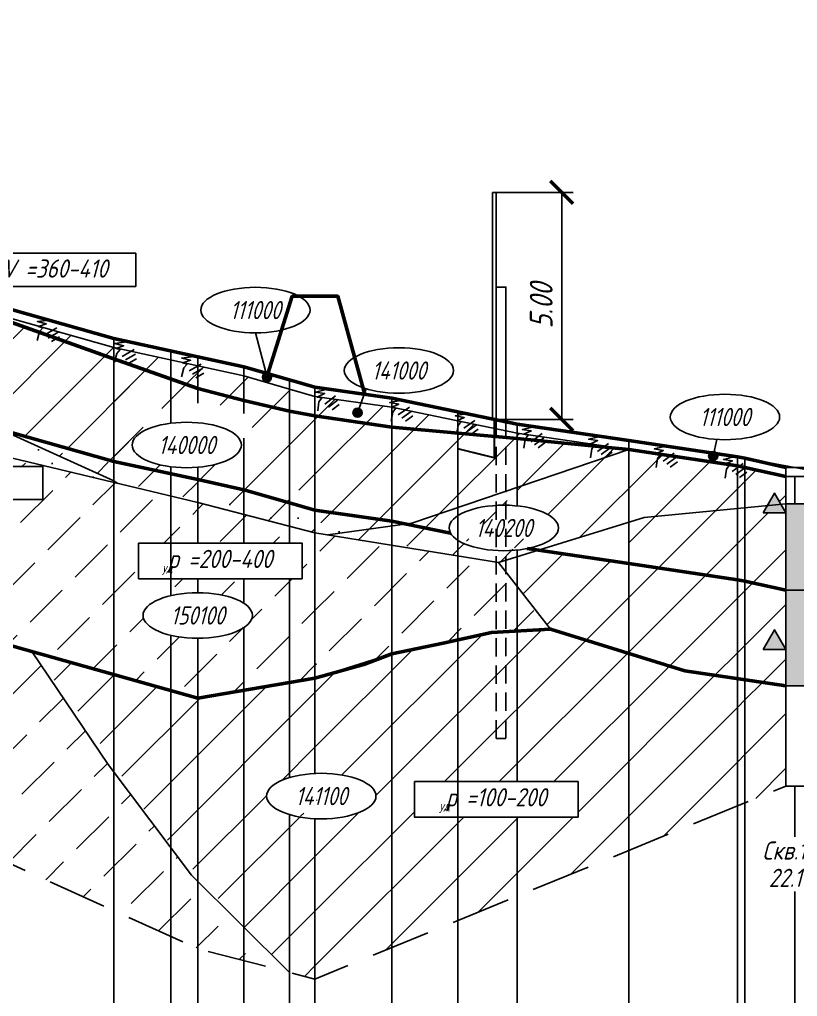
# Model space of a CAD drawing. Extents: x 0 to 1712, y -36 to 643.
# Drawn here: x 445.8 to 531.2, y 425.7 to 533 of the extents above; entities that cross this region are included whole.
import ezdxf
from ezdxf import colors
from ezdxf.entities.mleader import LeaderData, LeaderLine
from ezdxf.enums import TextEntityAlignment as Align
from ezdxf.math import Vec2, Vec3

# ---------------------------------------------------------------- set-up
doc = ezdxf.new("R2010")
doc.units = 0
doc.linetypes.add('ИИ27003', pattern=[9.5, 6.5, -3])
doc.linetypes.add('ИИHidden', pattern=[3, 2, -1])
for name, color, linetype in [('Изм.4', 1, 'Continuous'), ('Ординаты', 7, 'Continuous'), ('Профиль', 7, 'Continuous'), ('ТХ-Л', 140, 'Continuous')]:
    doc.layers.add(name, color=color, linetype=linetype)
for name, color, linetype, lineweight in [('ИИ_ГЕОЛОГИЯ_025', 7, 'Continuous', 25), ('ИИ_ГЕОЛОГИЯ_050', 7, 'Continuous', 50), ('ИИ_ГЕОФИЗИКА_025', 7, 'Continuous', 25), ('ИИ_ПРОФИЛЬ_025', 7, 'Continuous', 25)]:
    doc.layers.add(name, color=color, linetype=linetype, lineweight=lineweight)
doc.styles.add('VNIPISIMPLEXCUR', font='simplex.shx', dxfattribs={"width": 0.8, "oblique": 15})
doc.linetypes.add('ИИ27001', pattern='A,2.5,[1,3dservice.shx,S=1.85,R=180.00002,X=0,Y=0],2.5,-1', length=6)
doc.linetypes.add('ИИ27002', pattern='A,2,-0.6,[1,3dservice.shx,S=0.6,R=30.000013,X=0.9,Y=0],-0.6,[1,3dservice.shx,S=0.6,R=-30.000013,X=0.3,Y=0],-0.6,[1,3dservice.shx,S=0.6,R=209.999975,X=-0.3,Y=0],-0.6,[1,3dservice.shx,S=0.6,R=150.000007,X=-0.9,Y=0],-0.6,2', length=7)
doc.linetypes.add('ИИ27005', pattern='A,2.5,[1,3dservice.shx,S=1.85,R=180.00002,X=0,Y=0],2.5,-2,[4,3dservice.shx,S=0.5,R=0,X=0,Y=0],-2', length=9)
doc.dimstyles.new('ИИ-1000-м-dm', dxfattribs={"dimtxt": 2.5, "dimasz": 2.5, "dimexe": 1.25, "dimexo": 0, "dimgap": 1, "dimtad": 1, "dimtoh": 1, "dimzin": 1, "dimdsep": 46, "dimtxsty": 'VNIPISIMPLEXCUR', "dimcen": 2.5, "dimaunit": 1, "dimazin": 0, "dimtfac": 1, "dimtmove": 0, "dimatfit": 3, "dimfxl": 1, "dimarcsym": 0})
pattern_1 = [(45, (3.858, -60.26), (-3, 3), [5, -2])]
pattern_2 = [(45, (0.858, -60.26), (-3, 3), [])]

# ---------------------------------------------------------------- blocks, each defined once
blk = doc.blocks.new('ИИ16001')
at = {"linetype": 'Continuous', "lineweight": 25}
h = blk.add_hatch(color=0, dxfattribs=at)
edge = h.paths.add_edge_path()
edge.add_arc((0, 0), 0.5, 0, 360)
at = {"color": 0, "linetype": 'Continuous', "lineweight": 25}
blk.add_circle((0, 0), 0.5, dxfattribs=at)
blk = doc.blocks.new('ИИ25004')
at = {"linetype": 'Continuous', "lineweight": 25}
blk.add_hatch(color=0, dxfattribs=at).paths.add_polyline_path([(-2.5, 0), (0, 0), (-1.25, 2.17)])
at = {"color": 0, "linetype": 'Continuous', "lineweight": 25}
blk.add_lwpolyline([(-2.5, 0), (0, 0), (-1.25, 2.17)], close=True, dxfattribs=at)
blk = doc.blocks.new('ИИ25010')
at = {"color": 0, "linetype": 'Continuous', "lineweight": 25}
for points in [[(0, 0), (3, 0), (0.5, -1), (2.5, -1), (1, -2), (2, -2), (1.5, -3), (1.5, -5)], [(4.94, -1.23), (2.82, -3.35)], [(5.47, -2.12), (3.7, -3.88)], [(6, -3), (4.59, -4.41)]]:
    blk.add_lwpolyline(points, dxfattribs=at)
blk = doc.blocks.new('ИИ25020')
at = {"color": 0, "linetype": 'Continuous', "lineweight": 25}
blk.add_ellipse((0, 0), major_axis=(-6, 0), ratio=0.416667, dxfattribs=at)
at = {"color": 0, "linetype": 'Continuous', "style": 'VNIPISIMPLEXCUR', "oblique": 15, "width": 0.75}
blk.add_attdef('INDEX', text='', height=2, dxfattribs=at).set_placement((0, 0), align=Align.MIDDLE_CENTER)
blk = doc.blocks.new('_ArchTick')
at = {"color": 0, "linetype": 'ByBlock', "const_width": 0.15}
blk.add_lwpolyline([(-0.5, -0.5), (0.5, 0.5)], dxfattribs=at)
blk = doc.blocks.new('*D58')
at = {"layer": 'Defpoints', "color": 0, "transparency": 16777216}
for p in [(497.7, 514.03), (497.7, 489.1), (505.29, 489.1)]:
    blk.add_point(p, dxfattribs=at)
at = {"layer": 'ТХ-Л', "color": 0, "lineweight": -2, "transparency": 16777216}
for p, q in [((497.7, 514.03), (506.54, 514.03)), ((505.29, 514.03), (505.29, 489.1)), ((497.7, 489.1), (506.54, 489.1))]:
    blk.add_line(p, q, dxfattribs=at)
at = {"layer": 'ТХ-Л', "color": 0, "lineweight": -2, "transparency": 16777216, "xscale": 2.5, "yscale": 2.5, "zscale": 2.5}
for p, rotation in [((505.29, 514.03), 90), ((505.29, 489.1), 270)]:
    blk.add_blockref('_ArchTick', p, dxfattribs=dict(at, rotation=rotation))
at = {"layer": 'ТХ-Л', "color": 0, "transparency": 16777216, "insert": (503.04, 501.56), "char_height": 2.5, "attachment_point": 5, "rotation": 90, "style": 'VNIPISIMPLEXCUR'}
blk.add_mtext('5.00', dxfattribs=at)

msp = doc.modelspace()

# ---------------------------------------------------------------- hatches: boundary and pattern name
at = {"layer": 'ИИ_ГЕОЛОГИЯ_025'}
h = msp.add_hatch(dxfattribs=at)
h.set_pattern_fill('ИИ_СУГЛИНОК', color=256, pattern_type=2)
h.set_pattern_definition(pattern_2)
h.paths.add_polyline_path([(456.1176, 495.7437), (455.9054, 495.8189), (441.4987, 500.9414), (440.474, 495.5521, -0.36019164), (440.8806, 495.0609, -1), (439.8806, 495.0609, -0.47038104), (440.474, 495.5521), (441.4987, 500.9414), (439.1476, 501.7774), (439.1476, 489.6079), (442.6428, 488.2888), (456.1176, 484.4774)])
h.paths.add_polyline_path([(456.1176, 484.2779), (448.5331, 485.7926), (456.1176, 482.3315)])
h.paths.add_polyline_path([(456.1176, 484.2779), (456.1176, 482.3315), (463.6682, 480.6028), (465.3376, 480.3588), (465.3376, 482.4366)])
h.paths.add_polyline_path([(459.4561, 487.848), (459.4785, 487.8591), (459.4529, 487.9066), (459.4025, 488.0275), (459.3665, 488.1493), (459.3448, 488.2717), (459.3376, 488.3944), (459.3448, 488.517), (459.3665, 488.6394), (459.4025, 488.7612), (459.4529, 488.8821), (459.5174, 489.0018), (459.5959, 489.1201), (459.6883, 489.2366), (459.7943, 489.3511), (459.9136, 489.4633), (460.0461, 489.5729), (460.1912, 489.6796), (460.3488, 489.7833), (460.5183, 489.8836), (460.6995, 489.9804), (460.8919, 490.0733), (461.0949, 490.1621), (461.3082, 490.2468), (461.5312, 490.3269), (461.7634, 490.4024), (462.0042, 490.473), (462.253, 490.5387), (462.5092, 490.5992), (462.7723, 490.6543), (463.0415, 490.7041), (463.3162, 490.7482), (463.5959, 490.7867), (463.8797, 490.8195), (464.167, 490.8463), (464.4572, 490.8673), (464.7495, 490.8823), (465.0432, 490.8914), (465.3376, 490.8944), (465.3376, 492.4774), (456.1176, 495.7437), (456.1176, 484.4774), (465.3376, 482.4774), (465.3376, 483.834), (465.1443, 483.8182), (464.8574, 483.8008), (464.5688, 483.7891), (464.2792, 483.7833), (463.9892, 483.7833), (463.6996, 483.7891), (463.411, 483.8008), (463.124, 483.8182), (462.8395, 483.8414), (462.5579, 483.8703), (462.2801, 483.9049), (462.0066, 483.945), (461.738, 483.9906), (461.475, 484.0415), (461.2183, 484.0976), (460.9683, 484.1589), (460.7258, 484.2251), (460.4912, 484.2961), (460.2651, 484.3717), (460.0481, 484.4519), (459.8406, 484.5363), (459.6431, 484.6247), (459.4561, 484.7171), (459.2801, 484.8131), (459.1154, 484.9125), (458.9624, 485.0151), (458.8215, 485.1207), (458.6929, 485.229), (458.5771, 485.3398), (458.4743, 485.4528), (458.3847, 485.5677), (458.3085, 485.6842), (458.246, 485.8022), (458.1972, 485.9213), (458.1622, 486.0413), (458.1412, 486.1618), (458.1342, 486.2825), (458.1412, 486.4033), (458.1622, 486.5238), (458.1972, 486.6438), (458.246, 486.7629), (458.3085, 486.8808), (458.3847, 486.9974), (458.4743, 487.1123), (458.5771, 487.2253), (458.6929, 487.336), (458.8215, 487.4443), (458.9624, 487.5499), (459.1154, 487.6526), (459.2801, 487.752)])
h = msp.add_hatch(dxfattribs=at)
h.set_pattern_fill('ИИ_СУГЛИНОК', color=256, pattern_type=2)
h.set_pattern_definition(pattern_2)
h.paths.add_polyline_path([(456.4264, 496.9104), (456.3472, 496.8832), (456.8308, 496.7562), (456.4619, 496.3361), (456.2903, 495.6826), (465.3376, 492.4774), (465.3376, 494.9774)])
h.paths.add_polyline_path([(456.1176, 496.9774), (449.3939, 498.8792), (448.601, 498.4161), (455.9054, 495.8189), (456.1176, 495.7437)])
h.paths.add_polyline_path([(470.3976, 493.8774), (465.3635, 494.9718), (465.3376, 494.9565), (465.3376, 492.4774), (470.3976, 491.1852)], flags=17)
h.paths.add_polyline_path([(475.3976, 492.4274), (470.3976, 493.8774), (470.3976, 491.1852), (475.3976, 490.007)], flags=17)
h.paths.add_polyline_path([(478.2076, 491.6274), (475.3976, 492.4274), (475.3976, 490.007), (478.2076, 489.5032)])
h.paths.add_polyline_path([(478.2076, 489.5032), (475.3976, 490.007), (475.3976, 481.4044), (478.2076, 481.1538)])
h.paths.add_polyline_path([(460.775, 487.0283), (469.6322, 486.7604), (470.436, 489.7604), (461.5789, 490.0283)], flags=8)
h.paths.add_polyline_path([(475.3976, 490.007), (470.3976, 491.1852), (465.3376, 492.4774), (456.1176, 495.7437), (456.1176, 484.4774), (465.3376, 482.4774), (466.7111, 482.1788), (475.3976, 481.4044)])
h.paths.add_polyline_path([(463.124, 488.7469), (463.411, 488.7643), (463.6996, 488.776), (463.9892, 488.7818), (464.2792, 488.7818), (464.5688, 488.776), (464.8574, 488.7643), (465.1443, 488.7469), (465.4289, 488.7236), (465.7104, 488.6947), (465.9883, 488.6602), (466.2618, 488.6201), (466.5304, 488.5745), (466.7933, 488.5236), (467.0501, 488.4675), (467.3, 488.4062), (467.5426, 488.34), (467.7772, 488.269), (468.0032, 488.1933), (468.2203, 488.1132), (468.4278, 488.0288), (468.6253, 487.9403), (468.8122, 487.848), (468.9883, 487.752), (469.153, 487.6526), (469.306, 487.5499), (469.4469, 487.4443), (469.5754, 487.336), (469.6912, 487.2253), (469.7941, 487.1123), (469.8837, 486.9974), (469.9598, 486.8808), (470.0224, 486.7629), (470.0712, 486.6438), (470.1062, 486.5238), (470.1272, 486.4033), (470.1342, 486.2825), (470.1272, 486.1618), (470.1062, 486.0413), (470.0712, 485.9213), (470.0224, 485.8022), (469.9598, 485.6842), (469.8837, 485.5677), (469.7941, 485.4528), (469.6912, 485.3398), (469.5754, 485.229), (469.4469, 485.1207), (469.306, 485.0151), (469.153, 484.9125), (468.9883, 484.8131), (468.8122, 484.7171), (468.6253, 484.6247), (468.4278, 484.5363), (468.2203, 484.4519), (468.0032, 484.3717), (467.7772, 484.2961), (467.5426, 484.2251), (467.3, 484.1589), (467.0501, 484.0976), (466.7933, 484.0415), (466.5304, 483.9906), (466.2618, 483.945), (465.9883, 483.9049), (465.7104, 483.8703), (465.4289, 483.8414), (465.1443, 483.8182), (464.8574, 483.8008), (464.5688, 483.7891), (464.2792, 483.7833), (463.9892, 483.7833), (463.6996, 483.7891), (463.411, 483.8008), (463.124, 483.8182), (462.8395, 483.8414), (462.5579, 483.8703), (462.2801, 483.9049), (462.0066, 483.945), (461.738, 483.9906), (461.475, 484.0415), (461.2183, 484.0976), (460.9683, 484.1589), (460.7258, 484.2251), (460.4912, 484.2961), (460.2651, 484.3717), (460.0481, 484.4519), (459.8406, 484.5363), (459.6431, 484.6247), (459.4561, 484.7171), (459.2801, 484.8131), (459.1154, 484.9125), (458.9624, 485.0151), (458.8215, 485.1207), (458.6929, 485.229), (458.5771, 485.3398), (458.4743, 485.4528), (458.3847, 485.5677), (458.3085, 485.6842), (458.246, 485.8022), (458.1972, 485.9213), (458.1622, 486.0413), (458.1412, 486.1618), (458.1342, 486.2825), (458.1412, 486.4033), (458.1622, 486.5238), (458.1972, 486.6438), (458.246, 486.7629), (458.3085, 486.8808), (458.3847, 486.9974), (458.4743, 487.1123), (458.5771, 487.2253), (458.6929, 487.336), (458.8215, 487.4443), (458.9624, 487.5499), (459.1154, 487.6526), (459.2801, 487.752), (459.4561, 487.848), (459.6431, 487.9403), (459.8406, 488.0288), (460.0481, 488.1132), (460.2651, 488.1933), (460.4912, 488.269), (460.7258, 488.34), (460.9683, 488.4062), (461.2183, 488.4675), (461.475, 488.5236), (461.738, 488.5745), (462.0066, 488.6201), (462.2801, 488.6602), (462.5579, 488.6947), (462.8395, 488.7236)])
h.paths.add_polyline_path([(469.9598, 486.8808), (469.9931, 486.8182), (470.3264, 487.0054), (470.6291, 487.2159), (470.8809, 487.4377), (471.0792, 487.6687), (471.2223, 487.9066), (471.3087, 488.1493), (471.3376, 488.3944), (471.3087, 488.6394), (471.2223, 488.8821), (471.0792, 489.1201), (470.8809, 489.3511), (470.6291, 489.5729), (470.3264, 489.7833), (469.9756, 489.9804), (469.5802, 490.1621), (469.1439, 490.3269), (468.671, 490.473), (468.166, 490.5992), (467.6337, 490.7041), (467.0793, 490.7867), (466.5081, 490.8463), (465.9257, 490.8823), (465.3376, 490.8944), (464.7495, 490.8823), (464.167, 490.8463), (463.5959, 490.7867), (463.0415, 490.7041), (462.5092, 490.5992), (462.0042, 490.473), (461.5312, 490.3269), (461.0949, 490.1621), (460.6995, 489.9804), (460.3488, 489.7833), (460.0461, 489.5729), (459.7943, 489.3511), (459.5959, 489.1201), (459.4529, 488.8821), (459.3665, 488.6394), (459.3376, 488.3944), (459.3665, 488.1493), (459.4529, 487.9066), (459.4808, 487.8602), (459.6431, 487.9403), (459.8406, 488.0288), (460.0481, 488.1132), (460.2651, 488.1933), (460.4912, 488.269), (460.7258, 488.34), (460.9683, 488.4062), (461.2183, 488.4675), (461.475, 488.5236), (461.738, 488.5745), (462.0066, 488.6201), (462.2801, 488.6602), (462.5579, 488.6947), (462.8395, 488.7236), (463.124, 488.7469), (463.411, 488.7643), (463.6996, 488.776), (463.9892, 488.7818), (464.2792, 488.7818), (464.5688, 488.776), (464.8574, 488.7643), (465.1443, 488.7469), (465.4289, 488.7236), (465.7104, 488.6947), (465.9883, 488.6602), (466.2618, 488.6201), (466.5304, 488.5745), (466.7933, 488.5236), (467.0501, 488.4675), (467.3, 488.4062), (467.5426, 488.34), (467.7772, 488.269), (468.0032, 488.1933), (468.2203, 488.1132), (468.4278, 488.0288), (468.6253, 487.9403), (468.8122, 487.848), (468.9883, 487.752), (469.153, 487.6526), (469.306, 487.5499), (469.4469, 487.4443), (469.5754, 487.336), (469.6912, 487.2253), (469.7941, 487.1123), (469.8837, 486.9974)])
h = msp.add_hatch(dxfattribs=at)
h.set_pattern_fill('ИИ_ПЕСОК_СРЕДНИЙ', color=256, pattern_type=2)
h.set_pattern_definition([(0, (0.8579, -60.2601), (1.5, 1.5), [0, -3])])
h.paths.add_polyline_path([(427.9211, 492.6337), (425.3976, 494.0094), (425.3976, 492.534), (426.7158, 491.7406), (428.4762, 491.1012), (436.219, 489.7779)], flags=17)
h.paths.add_polyline_path([(426.3232, 494.4477), (425.3976, 494.9684), (425.3976, 494.0094), (427.9211, 492.6337), (436.219, 489.7779), (439.1476, 489.2774), (439.1476, 489.6079)])
h.paths.add_polyline_path([(436.219, 489.7779), (428.4762, 491.1012), (439.1476, 487.2256), (439.1476, 488.7701)], flags=17)
h.paths.add_polyline_path([(428.4762, 491.1012), (425.3976, 491.6274), (425.3976, 488.8295), (439.1476, 486.2185), (439.1476, 487.2256)])
h.paths.add_polyline_path([(439.1476, 487.2256), (439.1476, 486.2185), (465.3376, 479.9774), (478.2076, 476.6274), (490.7249, 474.6029), (489.0724, 475.1913), (472.2428, 479.3496), (463.6682, 480.6028), (446.6636, 484.4959)])
h.paths.add_polyline_path([(439.1476, 488.7701), (439.1476, 487.2256), (446.6636, 484.4959), (456.1176, 482.3315), (448.5331, 485.7926), (446.7841, 486.1419)])
h = msp.add_hatch(dxfattribs=at)
h.set_pattern_fill('ИИ_СУГЛИНОК', color=256, pattern_type=2)
h.set_pattern_definition(pattern_2)
h.paths.add_polyline_path([(470.3976, 481.3774), (466.7111, 482.1788), (466.5613, 482.1922), (465.3376, 482.4366), (465.3376, 480.3588), (470.3976, 479.6192)])
h.paths.add_polyline_path([(475.3976, 481.4044), (470.3976, 481.8502), (470.3976, 481.3774), (475.3976, 479.9274)])
h.paths.add_polyline_path([(475.3976, 479.9274), (470.3976, 481.3774), (470.3976, 479.6192), (472.2428, 479.3496), (475.3976, 478.5701)])
h.paths.add_polyline_path([(472.2428, 479.3496), (470.3976, 479.6192), (470.3976, 478.6603), (475.3976, 477.3588), (475.3976, 478.5701)])
h.paths.add_polyline_path([(478.2076, 477.8758), (475.3976, 478.5701), (475.3976, 477.3588), (478.2076, 476.6274)])
h.paths.add_polyline_path([(486.6476, 480.6214), (482.7184, 480.7517), (478.2076, 481.1538), (478.2076, 479.1274), (486.6476, 477.9274)])
h.paths.add_polyline_path([(486.6476, 477.9274), (478.2076, 479.1274), (478.2076, 477.8758), (482.5174, 476.8109), (486.6476, 477.3953)])
h.paths.add_polyline_path([(486.6476, 488.2269), (478.2076, 489.5032), (478.2076, 481.1538), (482.7184, 480.7517), (486.6476, 480.6214)])
h.paths.add_polyline_path([(486.6476, 490.3967), (486.5812, 490.4087), (486.63, 490.4299), (483.2728, 490.9072), (483.0518, 490.2964, -0.31583182), (483.3817, 489.8262, -1), (482.3817, 489.8262, -0.51995108), (483.0518, 490.2964), (483.2728, 490.9072), (478.2076, 491.6274), (478.2076, 489.5032), (486.6476, 488.2269)])
h = msp.add_hatch(dxfattribs=at)
h.set_pattern_fill('ИИ_СУГЛИНОК', color=256, pattern_type=2)
h.set_pattern_definition(pattern_2)
h.paths.add_polyline_path([(500.3976, 486.9912), (486.6476, 488.2269), (486.6476, 480.6214), (496.4802, 480.2954), (500.3976, 481.6237)])
h.paths.add_polyline_path([(496.4802, 480.2954), (486.6476, 480.6214), (486.6476, 477.9274), (488.1734, 477.6111), (488.8435, 477.7059)])
h.paths.add_polyline_path([(494.2546, 488.8507), (494.052, 488.8927), (493.7662, 488.9442), (493.7782, 488.9494), (487.0857, 490.3366), (486.7384, 489.8723), (486.6476, 489.3686), (486.6476, 488.2269), (493.7753, 487.5864), (493.9234, 488.4078)])
h.paths.add_polyline_path([(512.6476, 485.7774), (500.3976, 486.9912), (500.3976, 481.6237)])
h = msp.add_hatch(dxfattribs=at)
h.set_pattern_fill('ИИ_СУГЛИНОК', color=256, pattern_type=2)
h.set_pattern_definition(pattern_2)
h.paths.add_polyline_path([(494.2546, 488.8507), (494.052, 488.8927), (493.7662, 488.9442), (493.7782, 488.9494), (487.0857, 490.3366), (486.7384, 489.8723), (486.6476, 489.3686), (486.6476, 488.2269), (493.7753, 487.5864), (493.9234, 488.4078)])
h.paths.add_polyline_path([(494.2546, 488.8507), (493.9234, 488.4078), (493.7753, 487.5864), (500.3976, 486.9912), (500.3976, 487.5774)])
h.paths.add_polyline_path([(501.6206, 487.3787), (501.1266, 487.4555), (501.1509, 487.4667), (500.3976, 487.5774), (500.3976, 486.9912), (501.283, 486.9035)])
h = msp.add_hatch(dxfattribs=at)
h.set_pattern_fill('ИИ_СУПЕСЬ', color=256, pattern_type=2)
h.set_pattern_definition(pattern_1)
h.paths.add_polyline_path([(386.8976, 485.6774), (378.8976, 485.6774), (378.8976, 484.7277), (380.1419, 484.8327), (386.8976, 484.6964)])
h.paths.add_polyline_path([(397.8914, 485.6774), (386.8976, 485.6774), (386.8976, 484.6964), (397.115, 484.4902), (405.3976, 482.1722), (405.3976, 483.2365)])
edge = h.paths.add_edge_path()
edge.add_line((386.8976, 484.6964), (380.1419, 484.8327))
edge.add_line((380.1419, 484.8327), (378.8976, 484.7277))
edge.add_line((378.8976, 484.7277), (378.8976, 469.6774))
edge.add_line((378.8976, 469.6774), (379.8976, 469.6774))
edge.add_line((379.8976, 469.6774), (386.8976, 466.5068))
edge.add_line((386.8976, 466.5068), (386.8976, 473.2107))
edge.add_ellipse((388.4854, 475.6216), major_axis=(-6, 0), ratio=0.41666667, start_angle=285.345003, end_angle=434.654997, ccw=False)
edge.add_line((386.8976, 478.0325), (386.8976, 484.6964))
edge = h.paths.add_edge_path()
edge.add_line((405.3976, 482.1722), (397.115, 484.4902))
edge.add_line((397.115, 484.4902), (386.8976, 484.6964))
edge.add_line((386.8976, 484.6964), (386.8976, 478.0325))
edge.add_ellipse((388.4854, 475.6216), major_axis=(-6, 0), ratio=0.41666667, start_angle=74.654997, end_angle=285.345003, ccw=False)
edge.add_line((386.8976, 473.2107), (386.8976, 466.5068))
edge.add_line((386.8976, 466.5068), (405.3976, 458.1272))
edge.add_line((405.3976, 458.1272), (405.3976, 482.1722))
h.paths.add_polyline_path([(411.1121, 480.5728), (405.3976, 482.1722), (405.3976, 458.1272), (425.3976, 449.0682), (425.3976, 474.2011), (424.0823, 474.8903), (422.9993, 475.3395)])
h.paths.add_polyline_path([(424.4807, 471.8194), (424.4807, 467.9144), (406.5323, 467.9144), (406.5323, 471.8194)], flags=16)
h.paths.add_polyline_path([(439.1476, 466.9956), (425.3976, 474.2011), (425.3976, 449.0682), (439.1476, 442.8402)])
h.paths.add_polyline_path([(447.1296, 463.602), (443.8761, 464.5177), (439.1476, 466.9956), (439.1476, 442.8402), (456.1176, 435.1536), (456.1176, 450.3832), (455.5004, 451.2017)])
h.paths.add_polyline_path([(465.3376, 438.3772), (464.6718, 439.0402), (456.1176, 450.3832), (456.1176, 435.1536), (465.3376, 430.9774)])
h.paths.add_polyline_path([(470.3976, 433.2436), (469.7959, 433.9374), (465.3376, 438.3772), (465.3376, 430.9774), (470.3976, 429.6603)])
h.paths.add_polyline_path([(470.3976, 433.2436), (470.3976, 429.6603), (474.34, 428.6341), (474.1417, 428.9266)])
h = msp.add_hatch(dxfattribs=at)
h.set_pattern_fill('ИИ_СУПЕСЬ', color=256, pattern_type=2)
h.set_pattern_definition(pattern_1)
h.paths.add_polyline_path([(412.6662, 480.8727), (405.3976, 483.2365), (405.3976, 482.1722), (411.1121, 480.5728), (422.9993, 475.3395), (424.0823, 474.8903)])
h.paths.add_polyline_path([(433.9599, 470.7932), (425.3976, 474.3447), (425.3976, 474.2011), (439.1476, 466.9956), (439.1476, 468.2498)])
h.paths.add_polyline_path([(439.1476, 468.2498), (439.1476, 466.9956), (443.8761, 464.5177), (447.1296, 463.602), (446.2162, 464.7843)], flags=17)
h.paths.add_polyline_path([(456.1176, 482.1745), (443.6012, 485.1572), (439.1476, 485.2079), (439.1476, 483.9157), (448.3274, 483.9157), (448.3274, 480.3106), (439.1476, 480.3106), (439.1476, 468.2498), (446.2162, 464.7843), (456.1176, 462.3624)])
h = msp.add_hatch(dxfattribs=at)
h.set_pattern_fill('ИИ_СУГЛИНОК', color=256, pattern_type=2)
h.set_pattern_definition(pattern_2)
h.paths.add_polyline_path([(512.6476, 485.7774), (500.3976, 481.6237), (500.3976, 480.1515), (512.6476, 479.6184)])
edge = h.paths.add_edge_path()
edge.add_line((512.6476, 479.6184), (500.3976, 480.1515))
edge.add_line((500.3976, 480.1515), (500.3976, 479.5956))
edge.add_ellipse((498.9341, 477.1711), major_axis=(-6, 0), ratio=0.41666667, start_angle=115.446559, end_angle=255.882609, ccw=False)
edge.add_line((501.5121, 474.9136), (502.7544, 474.7311))
edge.add_line((502.7544, 474.7311), (512.6476, 477.7859))
edge.add_line((512.6476, 477.7859), (512.6476, 479.6184))
h.paths.add_polyline_path([(524.5776, 483.9774), (523.7091, 484.1085), (523.699, 484.0943), (523.205, 484.171), (523.2269, 484.1812), (516.1283, 485.2522), (516.1183, 485.2381), (515.6242, 485.3148), (515.6462, 485.325), (512.6476, 485.7774), (512.6476, 479.6184), (513.0001, 479.6031), (524.5776, 479.4285)])
h.paths.add_polyline_path([(524.5776, 479.308), (524.5776, 479.4285), (513.0001, 479.6031), (512.6476, 479.6184), (512.6476, 477.7859), (514.3403, 478.3085)])
h.paths.add_polyline_path([(528.6476, 480.9925), (529.351, 479.7741), (529.8976, 479.8274), (529.8976, 482.8274), (525.3976, 483.8274), (525.3976, 479.4162), (525.6469, 479.4124), (527.8601, 479.6285)])
h = msp.add_hatch(dxfattribs=at)
h.set_pattern_fill('ИИ_СУГЛИНОК', color=256, pattern_type=2)
h.set_pattern_definition(pattern_2)
h.paths.add_polyline_path([(525.3976, 483.7657), (524.5776, 483.1662), (524.5776, 479.4285), (525.3976, 479.4162)])
h = msp.add_hatch(dxfattribs=at)
h.set_pattern_fill('ИИ_СУПЕСЬ', color=256, pattern_type=2)
h.set_pattern_definition(pattern_1)
h.paths.add_polyline_path([(446.2162, 464.7843), (447.1296, 463.602), (456.1176, 461.0724), (456.1176, 462.3624)])
h.paths.add_polyline_path([(456.1176, 462.3624), (456.1176, 461.0724), (465.3376, 458.4774), (465.3376, 460.6414), (463.2504, 460.6177)])
h.paths.add_polyline_path([(470.3976, 460.8538), (469.2182, 460.6854), (465.3376, 460.6414), (465.3376, 458.4774), (470.3976, 459.344)])
h.paths.add_polyline_path([(475.3976, 460.2003), (475.3976, 461.6003), (475.1938, 461.5385), (470.3976, 460.8538), (470.3976, 459.344)])
h.paths.add_polyline_path([(478.2076, 462.4522), (475.3976, 461.6003), (475.3976, 460.2003), (478.2076, 460.6816)])
edge = h.paths.add_edge_path()
edge.add_line((475.3976, 471.6012), (470.3976, 471.6012))
edge.add_line((470.3976, 471.6012), (470.3976, 468.9055))
edge.add_ellipse((465.3376, 467.562), major_axis=(-6, 0), ratio=0.41666667, start_angle=147.493804, end_angle=212.506196, ccw=False)
edge.add_line((470.3976, 466.2185), (470.3976, 460.8538))
edge.add_line((470.3976, 460.8538), (475.1938, 461.5385))
edge.add_line((475.1938, 461.5385), (475.3976, 461.6003))
edge.add_line((475.3976, 461.6003), (475.3976, 471.6012))
h.paths.add_polyline_path([(478.2076, 476.6274), (475.3976, 477.3588), (475.3976, 475.5061), (476.7886, 475.5061), (476.7886, 471.6012), (475.3976, 471.6012), (475.3976, 461.6003), (478.2076, 462.4522)])
edge = h.paths.add_edge_path(flags=16)
edge.add_ellipse((465.3376, 467.562), major_axis=(-6, 0), ratio=0.41666667, start_angle=90, end_angle=147.493804, ccw=False)
edge.add_line((465.3376, 465.062), (465.3376, 460.6414))
edge.add_line((465.3376, 460.6414), (469.2182, 460.6854))
edge.add_line((469.2182, 460.6854), (470.3976, 460.8538))
edge.add_line((470.3976, 460.8538), (470.3976, 466.2185))
h.paths.add_polyline_path([(475.3976, 471.6012), (470.3976, 471.6012), (458.8401, 471.6012), (458.8401, 475.5061), (465.3376, 475.5061), (465.3376, 479.9774), (456.1176, 482.1745), (456.1176, 462.3624), (463.2504, 460.6177), (465.3376, 460.6414), (469.2182, 460.6854), (470.3976, 460.8538), (475.1938, 461.5385), (475.3976, 461.6003)])
edge = h.paths.add_edge_path(flags=16)
edge.add_ellipse((465.3376, 467.562), major_axis=(-6, 0), ratio=0.41666667, start_angle=0, end_angle=360)
h.paths.add_polyline_path([(460.9179, 466.196), (469.4893, 465.9281), (470.2932, 468.9281), (461.7217, 469.196)], flags=8)
h = msp.add_hatch(dxfattribs=at)
h.set_pattern_fill('ИИ_СУПЕСЬ', color=256, pattern_type=2)
h.set_pattern_definition(pattern_1)
h.paths.add_polyline_path([(470.3976, 478.6603), (465.3376, 479.9774), (465.3376, 475.5061), (470.3976, 475.5061)])
h.paths.add_polyline_path([(475.3976, 477.3588), (470.3976, 478.6603), (470.3976, 475.5061), (475.3976, 475.5061)])
edge = h.paths.add_edge_path()
edge.add_line((475.3976, 471.6012), (470.3976, 471.6012))
edge.add_line((470.3976, 471.6012), (470.3976, 468.9055))
edge.add_ellipse((465.3376, 467.562), major_axis=(-6, 0), ratio=0.41666667, start_angle=147.493804, end_angle=212.506196, ccw=False)
edge.add_line((470.3976, 466.2185), (470.3976, 460.8538))
edge.add_line((470.3976, 460.8538), (475.1938, 461.5385))
edge.add_line((475.1938, 461.5385), (475.3976, 461.6003))
edge.add_line((475.3976, 461.6003), (475.3976, 471.6012))
h = msp.add_hatch(dxfattribs=at)
h.set_pattern_fill('ИИ_СУГЛИНОК', color=256, pattern_type=2)
h.set_pattern_definition(pattern_2)
h.paths.add_polyline_path([(482.5174, 476.8109), (479.6134, 476.4), (486.6476, 475.2624), (486.6476, 475.7904)])
h.paths.add_polyline_path([(486.6476, 477.3953), (482.5174, 476.8109), (486.6476, 475.7904)])
edge = h.paths.add_edge_path()
edge.add_ellipse((498.9341, 477.1711), major_axis=(-6, 0), ratio=0.41666667, start_angle=13.432361, end_angle=104.117391, ccw=False)
edge.add_line((493.0983, 476.5904), (488.1734, 477.6111))
edge.add_line((488.1734, 477.6111), (486.6476, 477.3953))
edge.add_line((486.6476, 477.3953), (486.6476, 475.7904))
edge.add_line((486.6476, 475.7904), (489.0724, 475.1913))
edge.add_line((489.0724, 475.1913), (490.7249, 474.6029))
edge.add_line((490.7249, 474.6029), (498.3469, 473.3702))
edge.add_line((498.3469, 473.3702), (500.3976, 474.0034))
edge.add_line((500.3976, 474.0034), (500.3976, 474.7466))
edge = h.paths.add_edge_path()
edge.add_ellipse((498.9341, 477.1711), major_axis=(-6, 0), ratio=0.41666667, start_angle=255.882609, end_angle=373.432361, ccw=False)
edge.add_line((500.3976, 479.5956), (500.3976, 480.1515))
edge.add_line((500.3976, 480.1515), (499.0492, 480.2102))
edge.add_line((499.0492, 480.2102), (496.4802, 480.2954))
edge.add_line((496.4802, 480.2954), (488.8435, 477.7059))
edge.add_line((488.8435, 477.7059), (488.1734, 477.6111))
edge.add_line((488.1734, 477.6111), (493.0983, 476.5904))
h = msp.add_hatch(color=256, dxfattribs=at)
h.dxf.hatch_style = 1
h.paths.add_polyline_path([(531.8976, 479.8274), (529.8976, 479.8274), (529.8976, 459.8274), (531.8976, 459.8274)])
h = msp.add_hatch(dxfattribs=at)
h.set_pattern_fill('ИИ_СУГЛИНОК', color=256, pattern_type=2)
h.set_pattern_definition(pattern_2)
h.paths.add_polyline_path([(512.6476, 473.2774), (502.7544, 474.7311), (500.3976, 474.0034), (500.3976, 471.1587), (501.0727, 470.9183), (509.4539, 466.3334), (512.6476, 465.1266)])
h.paths.add_polyline_path([(501.0727, 470.9183), (500.3976, 471.1587), (500.3976, 470.7551), (503.4948, 466.8054), (509.4539, 466.3334)], flags=17)
h.paths.add_polyline_path([(512.6476, 465.1266), (509.4539, 466.3334), (503.4948, 466.8054), (504.075, 466.0656), (512.6476, 463.4034)])
h.paths.add_polyline_path([(512.6476, 465.1266), (512.6476, 463.4034), (518.7919, 461.4954), (524.5776, 460.6264), (524.5776, 461.5789), (519.6279, 462.4889)])
h.paths.add_polyline_path([(524.5776, 471.4774), (512.6476, 473.2774), (512.6476, 465.1266), (519.6279, 462.4889), (524.5776, 461.5789)])
h.paths.add_polyline_path([(524.5776, 479.308), (514.3403, 478.3085), (512.6476, 477.7859), (512.6476, 473.2774), (524.5776, 471.4774)])
h.paths.add_polyline_path([(529.8976, 478.8274), (527.3976, 478.8274), (527.6915, 479.3365), (527.0188, 479.3917), (525.6469, 479.4124), (525.3976, 479.3881), (525.3976, 471.3274), (529.8976, 470.3274)])
h.paths.add_polyline_path([(529.8976, 470.3274), (525.3976, 471.3274), (525.3976, 461.4281), (527.2872, 461.0807), (529.8976, 460.8384), (529.8976, 463.8274), (527.3976, 463.8274), (528.6476, 465.9925), (529.8976, 463.8274)])
h = msp.add_hatch(dxfattribs=at)
h.set_pattern_fill('ИИ_СУГЛИНОК', color=256, pattern_type=2)
h.set_pattern_definition(pattern_2)
h.paths.add_polyline_path([(525.3976, 479.3881), (524.5776, 479.308), (524.5776, 471.4774), (525.3976, 471.3274)])
h.paths.add_polyline_path([(525.3976, 471.3274), (524.5776, 471.4774), (524.5776, 461.5789), (525.3976, 461.4281)])
h = msp.add_hatch(dxfattribs=at)
h.set_pattern_fill('ИИ_СУПЕСЬ', color=256, pattern_type=2)
h.set_pattern_definition(pattern_1)
edge = h.paths.add_edge_path()
edge.add_ellipse((465.3376, 467.562), major_axis=(-6, 0), ratio=0.41666667, start_angle=90, end_angle=147.493804, ccw=False)
edge.add_line((465.3376, 465.062), (465.3376, 460.6414))
edge.add_line((465.3376, 460.6414), (469.2182, 460.6854))
edge.add_line((469.2182, 460.6854), (470.3976, 460.8538))
edge.add_line((470.3976, 460.8538), (470.3976, 466.2185))
h.paths.add_polyline_path([(486.6476, 475.2624), (478.2076, 476.6274), (478.2076, 462.4522), (486.6476, 465.0112)])
h.paths.add_polyline_path([(486.6476, 463.3437), (486.6476, 465.0112), (478.2076, 462.4522), (478.2076, 460.6816)])
h.paths.add_polyline_path([(500.3976, 470.7551), (499.9584, 471.3151), (490.7249, 474.6029), (486.6476, 475.2624), (486.6476, 465.0112), (486.881, 465.082), (500.3976, 466.9319)])
h.paths.add_polyline_path([(497.599, 465.6934), (500.3976, 465.8542), (500.3976, 466.9319), (486.881, 465.082), (486.6476, 465.0112), (486.6476, 463.3437)])
h.paths.add_polyline_path([(500.3976, 470.7551), (500.3976, 466.9319), (500.9477, 467.0072), (503.4948, 466.8054)])
h.paths.add_polyline_path([(503.4948, 466.8054), (500.9477, 467.0072), (500.3976, 466.9319), (500.3976, 465.8542), (504.075, 466.0656)])
h = msp.add_hatch(dxfattribs=at)
h.set_pattern_fill('ИИ_СУГЛИНОК', color=256, pattern_type=2)
h.set_pattern_definition(pattern_2)
edge = h.paths.add_edge_path()
edge.add_line((486.6476, 463.3437), (483.5889, 462.1606))
edge.add_line((483.5889, 462.1606), (478.2076, 460.6816))
edge.add_line((478.2076, 460.6816), (478.2076, 450.209))
edge.add_ellipse((478.9067, 447.726), major_axis=(-6, 0), ratio=0.41666667, start_angle=83.309107, end_angle=276.690893, ccw=False)
edge.add_line((478.2076, 445.243), (478.2076, 427.6274))
edge.add_line((478.2076, 427.6274), (486.6476, 431.089))
edge.add_line((486.6476, 431.089), (486.6476, 463.3437))
h.paths.add_polyline_path([(500.3976, 465.8542), (497.599, 465.6934), (492.2704, 464.5269), (486.6476, 463.3437), (486.6476, 431.089), (500.3976, 436.7284), (500.3976, 445.4211), (489.1319, 445.4211), (489.1319, 449.326), (500.3976, 449.326)])
h.paths.add_polyline_path([(512.6476, 463.4034), (504.075, 466.0656), (500.3976, 465.8542), (500.3976, 449.326), (507.0804, 449.326), (507.0804, 445.4211), (500.3976, 445.4211), (500.3976, 436.7284), (512.6476, 441.7525)])
h.paths.add_polyline_path([(524.5776, 460.6264), (518.7919, 461.4954), (512.6476, 463.4034), (512.6476, 441.7525), (524.5776, 446.6455)])
h.paths.add_polyline_path([(529.8976, 459.8274), (525.3976, 460.5033), (525.3976, 446.9818), (529.8976, 448.8274)])
h = msp.add_hatch(dxfattribs=at)
h.set_pattern_fill('ИИ_СУГЛИНОК', color=256, pattern_type=2)
h.set_pattern_definition(pattern_2)
h.paths.add_polyline_path([(456.1176, 461.0724), (447.1296, 463.602), (452.5604, 456.5727), (456.1176, 451.246)])
h.paths.add_polyline_path([(465.3376, 458.4774), (456.1176, 461.0724), (456.1176, 451.246), (460.5814, 444.5617), (465.3376, 439.0778)])
h.paths.add_polyline_path([(470.3976, 459.344), (465.3376, 458.4774), (465.3376, 439.0778), (469.7959, 433.9374), (470.3976, 433.3381)])
edge = h.paths.add_edge_path()
edge.add_line((475.3976, 460.2003), (470.3976, 459.344))
edge.add_line((470.3976, 459.344), (470.3976, 433.3381))
edge.add_line((470.3976, 433.3381), (475.3976, 428.3588))
edge.add_line((475.3976, 428.3588), (475.3976, 445.6981))
edge.add_ellipse((478.9067, 447.726), major_axis=(-6, 0), ratio=0.41666667, start_angle=305.792126, end_angle=414.207874, ccw=False)
edge.add_line((475.3976, 449.7538), (475.3976, 460.2003))
edge = h.paths.add_edge_path()
edge.add_line((478.2076, 460.6816), (475.3976, 460.2003))
edge.add_line((475.3976, 460.2003), (475.3976, 449.7538))
edge.add_ellipse((478.9067, 447.726), major_axis=(-6, 0), ratio=0.41666667, start_angle=276.690893, end_angle=305.792126, ccw=False)
edge.add_line((478.2076, 450.209), (478.2076, 460.6816))
edge = h.paths.add_edge_path()
edge.add_ellipse((478.9067, 447.726), major_axis=(-6, 0), ratio=0.41666667, start_angle=54.207874, end_angle=83.309107, ccw=False)
edge.add_line((475.3976, 445.6981), (475.3976, 428.3588))
edge.add_line((475.3976, 428.3588), (478.2076, 427.6274))
edge.add_line((478.2076, 427.6274), (478.2076, 445.243))
h = msp.add_hatch(dxfattribs=at)
h.set_pattern_fill('ИИ_СУГЛИНОК', color=256, pattern_type=2)
h.set_pattern_definition(pattern_2)
h.paths.add_polyline_path([(529.8976, 460.8384), (527.2872, 461.0807), (525.3976, 461.4281), (525.3976, 460.5033), (529.8976, 459.8274)])
h = msp.add_hatch(dxfattribs=at)
h.set_pattern_fill('ИИ_СУГЛИНОК', color=256, pattern_type=2)
h.set_pattern_definition(pattern_2)
h.paths.add_polyline_path([(525.3976, 460.5033), (524.5776, 460.6264), (524.5776, 446.6455), (525.3976, 446.9818)])

# ---------------------------------------------------------------- linework, layer by layer
at = {"layer": 'Изм.4', "color": 1, "lineweight": 50}
msp.add_lwpolyline([(473.0208, 494.1167), (475.7076, 502.6274), (480.7076, 502.6274), (483.6957, 491.8471)], dxfattribs=at)
at = {"layer": 'ИИ_ГЕОЛОГИЯ_025', "flags": 128}
for points in [[(379.8976, 518.6774), (386.8976, 515.5774), (405.3976, 509.5274), (425.3976, 504.1274), (439.1476, 501.7774), (456.1176, 496.9774), (465.3376, 494.9774), (470.3976, 493.8774), (475.3976, 492.4274), (478.2076, 491.6274), (486.6476, 490.4274), (500.3976, 487.5774), (512.6476, 485.7774), (524.5776, 483.9774), (525.3976, 483.8274), (529.8976, 482.8274)], [(379.8976, 516.1774), (397.0986, 510.5782), (402.669, 508.3075), (414.8644, 500.894), (426.3232, 494.4477), (445.0732, 487.3716), (456.1176, 482.3315), (456.5831, 482.0636)], [(472.9511, 493.7295), (471.6692, 498.601)], [(378.8976, 494.6774), (411.4144, 491.4847), (439.1476, 486.2185), (465.3376, 479.9774), (478.2076, 476.6274), (498.3469, 473.3702), (504.075, 466.0656)], [(482.8817, 489.8262), (483.8342, 492.4589)], [(521.9203, 485.0683), (522.3265, 486.8839)], [(529.8976, 483.8274), (532.8976, 483.8274)], [(529.8976, 482.8274), (532.8976, 482.8274)], [(530.8976, 482.8274), (530.8976, 479.8274)], [(529.8976, 479.8274), (532.8976, 479.8274)], [(529.8976, 470.3274), (532.8976, 470.3274)], [(529.8976, 459.8274), (518.7919, 461.4954), (504.075, 466.0656), (497.599, 465.6934), (486.6476, 463.3437), (478.2076, 460.6816), (465.3376, 458.4774), (447.1296, 463.602), (455.5004, 451.2017), (464.6718, 439.0402), (475.3976, 428.3588)], [(529.8976, 459.8274), (532.8976, 459.8274)], [(529.8976, 448.8274), (532.8976, 448.8274)]]:
    msp.add_lwpolyline(points, dxfattribs=at)
at = {"layer": 'ИИ_ГЕОЛОГИЯ_025', "linetype": 'ИИ27002', "flags": 128}
for points in [[(479.6134, 476.4), (488.8435, 477.7059), (512.6476, 485.7774)], [(498.3469, 473.3702), (514.3403, 478.3085), (529.8976, 479.8274)]]:
    msp.add_lwpolyline(points, dxfattribs=at)
at = {"layer": 'ИИ_ГЕОЛОГИЯ_025', "linetype": 'Continuous', "flags": 128}
msp.add_lwpolyline([(529.8976, 483.8274), (529.8976, 448.8274)], dxfattribs=at)
at = {"layer": 'ИИ_ГЕОЛОГИЯ_025', "linetype": 'ИИ27003', "flags": 128}
msp.add_lwpolyline([(379.8976, 469.6774), (465.3376, 430.9774), (478.2076, 427.6274), (529.8976, 448.8274)], dxfattribs=at)
at = {"layer": 'ИИ_ГЕОЛОГИЯ_050', "linetype": 'ИИ27001', "flags": 128}
for points in [[(378.8976, 519.6774), (386.8976, 516.5774), (405.3976, 510.5274), (425.3976, 505.1274), (439.1476, 502.7774), (456.1176, 497.9774), (465.3376, 495.9774), (470.3976, 494.8774), (475.3976, 493.4274), (478.2076, 492.6274), (486.6476, 491.4274), (500.3976, 488.5774), (512.6476, 486.7774), (524.5776, 484.9774), (525.3976, 484.8274), (529.8976, 483.8274)], [(529.8976, 482.8274), (525.3976, 483.8274), (524.5776, 483.9774), (512.6476, 485.7774), (500.3976, 486.9912), (486.6476, 488.2269), (478.2076, 489.5032), (475.3976, 490.007), (470.3976, 491.1852), (465.3376, 492.4774), (455.9054, 495.8189), (439.1476, 501.7774), (425.3976, 504.1274), (405.3976, 509.5274), (386.8976, 515.5774), (379.8976, 518.6774)], [(378.8976, 485.6774), (397.8914, 485.6774), (412.6662, 480.8727), (443.8761, 464.5177), (465.3376, 458.4774), (478.2076, 460.6816), (483.5889, 462.1606), (486.6476, 463.3437), (492.2704, 464.5269), (497.599, 465.6934), (504.075, 466.0656), (518.7919, 461.4954), (529.8976, 459.8274)]]:
    msp.add_lwpolyline(points, dxfattribs=at)
at = {"layer": 'ИИ_ГЕОЛОГИЯ_050', "linetype": 'ИИ27005', "flags": 128}
for points in [[(493.0983, 476.5904), (486.6476, 477.9274), (478.2076, 479.1274), (475.3976, 479.9274), (470.3976, 481.3774), (465.3376, 482.4774), (456.1176, 484.4774), (439.1476, 489.2774), (425.3976, 491.6274), (405.3976, 497.0274), (386.8976, 501.2995), (378.8976, 503.1774)], [(529.8976, 470.3274), (525.3976, 471.3274), (524.5776, 471.4774), (512.6476, 473.2774), (501.5121, 474.9136)]]:
    msp.add_lwpolyline(points, dxfattribs=at)
at = {"layer": 'ИИ_ГЕОФИЗИКА_025', "flags": 128}
for points in [[(441.783, 507.3357), (458.5292, 507.3357), (458.5292, 503.706), (441.783, 503.706)], [(429.2099, 483.9157), (448.3274, 483.9157), (448.3274, 480.3106), (429.2099, 480.3106)], [(458.8401, 475.5061), (476.7886, 475.5061), (476.7886, 471.6012), (458.8401, 471.6012)], [(489.1319, 449.326), (507.0804, 449.326), (507.0804, 445.4211), (489.1319, 445.4211)]]:
    msp.add_lwpolyline(points, close=True, dxfattribs=at)
at = {"layer": 'ИИ_ПРОФИЛЬ_025', "flags": 128}
for points in [[(377.8976, 519.6774), (386.8976, 516.5774), (405.3976, 510.5274), (425.3976, 505.1274), (439.1476, 502.7774), (456.1176, 497.9774), (465.3376, 495.9774), (470.3976, 494.8774), (475.3976, 493.4274), (478.2076, 492.6274), (486.6476, 491.4274), (500.3976, 488.5774), (512.6476, 486.7774), (524.5776, 484.9774), (525.3976, 484.8274), (530.8976, 483.8274), (539.8976, 482.1774)], [(456.1176, 497.9774), (456.1176, 343.2274)], [(465.3376, 495.9774), (465.3376, 490.8944)], [(470.3976, 494.8774), (470.3976, 489.7379)], [(475.3976, 493.4274), (475.3976, 475.5061)], [(478.2076, 492.6274), (478.2076, 450.209)], [(486.6476, 491.4274), (486.6476, 343.2274)], [(500.3976, 488.5774), (500.3976, 479.5956)], [(470.3976, 487.0509), (470.3976, 475.5061)], [(512.6476, 486.7774), (512.6476, 343.2274)], [(524.5776, 484.9774), (524.5776, 343.2274)], [(525.3976, 484.8274), (525.3976, 343.2274)], [(465.3376, 483.8333), (465.3376, 475.5061)], [(500.3976, 474.7466), (500.3976, 449.326)], [(465.3376, 471.6012), (465.3376, 470.062)], [(470.3976, 471.6012), (470.3976, 468.9055)], [(475.3976, 471.6012), (475.3976, 449.7538)], [(470.3976, 466.2185), (470.3976, 343.2274)], [(465.3376, 465.062), (465.3376, 343.2274)], [(530.8976, 448.8274), (530.8976, 443.2466)], [(475.3976, 445.6981), (475.3976, 343.2274)], [(500.3976, 445.4211), (500.3976, 343.2274)], [(478.2076, 445.243), (478.2076, 343.2274)], [(530.8976, 437.2466), (530.8976, 343.2274)]]:
    msp.add_lwpolyline(points, dxfattribs=at)
at = {"layer": 'Ординаты'}
for p, q in [((462.3976, 496.6152), (462.3976, 488.6755)), ((493.8976, 489.9247), (493.8976, 343.2274)), ((462.3976, 483.8895), (462.3976, 469.7413)), ((462.3976, 465.3827), (462.3976, 343.2274))]:
    msp.add_line(p, q, dxfattribs=at)
at = {"layer": 'Профиль'}
msp.add_lwpolyline([(377.8976, 519.6774), (386.8976, 516.5774), (405.3976, 510.5274), (425.3976, 505.1274), (439.1476, 502.7774), (456.1176, 497.9774), (465.3376, 495.9774), (470.3976, 494.8774), (475.3976, 493.4274), (478.2076, 492.6274), (486.6476, 491.4274), (500.3976, 488.5774), (512.6476, 486.7774), (524.5776, 484.9774), (525.3976, 484.8274), (530.8976, 483.8274), (539.8976, 482.1774)], dxfattribs=at)
at = {"layer": 'ТХ-Л'}
for p, q in [((497.6966, 489.0961), (497.6966, 514.0305)), ((498.094, 489.5405), (498.094, 514.0305))]:
    msp.add_line(p, q, dxfattribs=at)
for points in [[(498.094, 503.6303), (499.1719, 503.6303), (499.1719, 489.092)], [(498.094, 489.1134), (498.094, 503.6303)]]:
    msp.add_lwpolyline(points, dxfattribs=at)
at = {"layer": 'ТХ-Л', "const_width": 0.2}
msp.add_lwpolyline([(493.8976, 485.2119), (493.8976, 485.8706), (497.8953, 484.8841), (497.8953, 489.0961)], dxfattribs=at)
at = {"layer": 'ТХ-Л', "linetype": 'ИИHidden'}
msp.add_lwpolyline([(499.1719, 489.092), (499.1719, 454.0657), (498.094, 454.0657), (498.094, 489.1134)], dxfattribs=at)

# ---------------------------------------------------------------- block references
at = {"layer": 'ИИ_ГЕОЛОГИЯ_025'}
for p, values in [((471.6692, 501.101), {'INDEX': '111000'}), ((487.4247, 494.4619), {'INDEX': '141000'}), ((523.2096, 489.3567), {'INDEX': '111000'}), ((464.1342, 486.2825), {'INDEX': '140000'}), ((498.9341, 477.1711), {'INDEX': '140200'}), ((465.3376, 467.562), {'INDEX': '150100'}), ((478.9067, 447.726), {'INDEX': '141100'})]:
    msp.add_blockref('ИИ25020', p, dxfattribs=at).add_auto_attribs(values)
for p, xscale, yscale, zscale, rotation in [((447.6326, 500.3774), 0.4999999999999999, 0.4999999999999999, 0.4999999999999999, 345.28402705), ((456.1176, 497.9774), 0.4999999999999999, 0.4999999999999999, 0.4999999999999999, 345.28402705), ((463.4649, 496.3836), 0.5, 0.5, 0.5, 345.6172257900001), ((478.084, 492.5938), 0.4999999999999999, 0.4999999999999999, 0.4999999999999999, 353.1004463689012), ((486.2666, 491.4816), 0.5, 0.5, 0.5, 349.77444929), ((493.4516, 490.0171), 0.5, 0.5, 0.5, 349.77444929), ((500.7859, 488.5203), 0.4999999999999999, 0.4999999999999999, 0.4999999999999999, 351.17237532), ((508.0796, 487.4486), 0.4999999999999999, 0.4999999999999999, 0.4999999999999999, 351.17237532), ((515.2836, 486.3797), 0.4999999999999999, 0.4999999999999999, 0.4999999999999999, 351.17237532), ((522.8643, 485.2359), 0.4999999999999999, 0.4999999999999999, 0.4999999999999999, 351.17237532)]:
    msp.add_blockref('ИИ25010', p, dxfattribs=dict(at, xscale=xscale, yscale=yscale, zscale=zscale, rotation=rotation))
for name, p in [('ИИ16001', (472.9511, 493.7295)), ('ИИ16001', (482.8817, 489.8262)), ('ИИ16001', (521.9203, 485.0683)), ('ИИ25004', (529.8976, 478.8274)), ('ИИ25004', (529.8976, 463.8274))]:
    msp.add_blockref(name, p, dxfattribs=at)

# ---------------------------------------------------------------- texts
at = {"layer": 'ИИ_ГЕОЛОГИЯ_025', "style": 'VNIPISIMPLEXCUR', "oblique": 15, "width": 0.8}
for s, p in [('Скв.11т008', (532.461, 442.7466)), ('22.11.2011', (532.461, 439.7466))]:
    msp.add_text(s, height=2, dxfattribs=at).set_placement(p, align=Align.TOP_CENTER)
at = {"layer": 'ИИ_ГЕОФИЗИКА_025', "style": 'VNIPISIMPLEXCUR', "oblique": 15, "width": 0.8}
for s, height, p in [('V =360-410', 2, (449.6635, 505.6629)), ('р =200-400', 2, (467.8048, 473.7747)), ('уд', 1, (462.0127, 472.7973)), ('р =100-200', 2, (498.0966, 447.5946)), ('уд', 1, (492.4444, 446.6524))]:
    msp.add_text(s, height=height, dxfattribs=at).set_placement(p, align=Align.MIDDLE_CENTER)

# ---------------------------------------------------------------- dimensions: what is measured, and where the dimension line sits
at = {"layer": 'ТХ-Л'}
dim = msp.add_linear_dim(base=(505.2913, 489.0961), p1=(497.6966, 514.0305), p2=(497.6966, 489.0961), angle=90, text='5.00', dimstyle='ИИ-1000-м-dm', override={"dimlfac": 1, "dimzin": 0, "dimtxsty": 'VNIPISIMPLEXCUR', "dimblk1": 'ArchTick', "dimblk2": 'ArchTick', "dimsah": 1, "dimtmove": 0, "dimtolj": 0}, dxfattribs=at)
dim.commit()
dim.dimension.update_dxf_attribs({"geometry": '*D58', "text_midpoint": (503.0413, 501.5633)})

# ---------------------------------------------------------------- leaders
at = {"layer": 'ТХ-Л', "linetype": 'Continuous', "ltscale": 100}
ml = msp.add_multileader_mtext('Standard', dxfattribs=at)
ml.set_content('1\\P', color=256, style='VNIPISIMPLEXCUR')
ml.set_leader_properties()
ml.build(insert=Vec2(0, 0))
ml.multileader.update_dxf_attribs({"leader_type": 0, "has_dogleg": 0, "text_left_attachment_type": 0, "text_right_attachment_type": 0, "dogleg_length": 0.36})
ctx = ml.context
ctx.base_point, ctx.char_height = Vec3(1488.3937, 608.9497), 3.5
ctx.left_attachment, ctx.right_attachment = 0, 0
notes = []
notes.append((ctx, [(0, (0, 0, 0), (0, 0), (1, 0), 1, [])]))
ctx.mtext.insert, ctx.mtext.flow_direction = Vec3(1490.3937, 608.9497), 5
for ctx, leaders in notes:
    for number, flags, end, landing, length, lines in leaders:
        leader = LeaderData()
        leader.index, (leader.has_last_leader_line, leader.has_dogleg_vector, leader.attachment_direction) = number, flags
        leader.last_leader_point, leader.dogleg_vector, leader.dogleg_length = Vec3(end), Vec3(landing), length
        for number, points, colour, breaks in lines:
            line = LeaderLine()
            line.index, line.vertices, line.color, line.breaks = number, Vec3.list(points), colors.encode_raw_color(colour), breaks
            leader.lines.append(line)
        ctx.leaders.append(leader)

doc.saveas('drawing.dxf')
